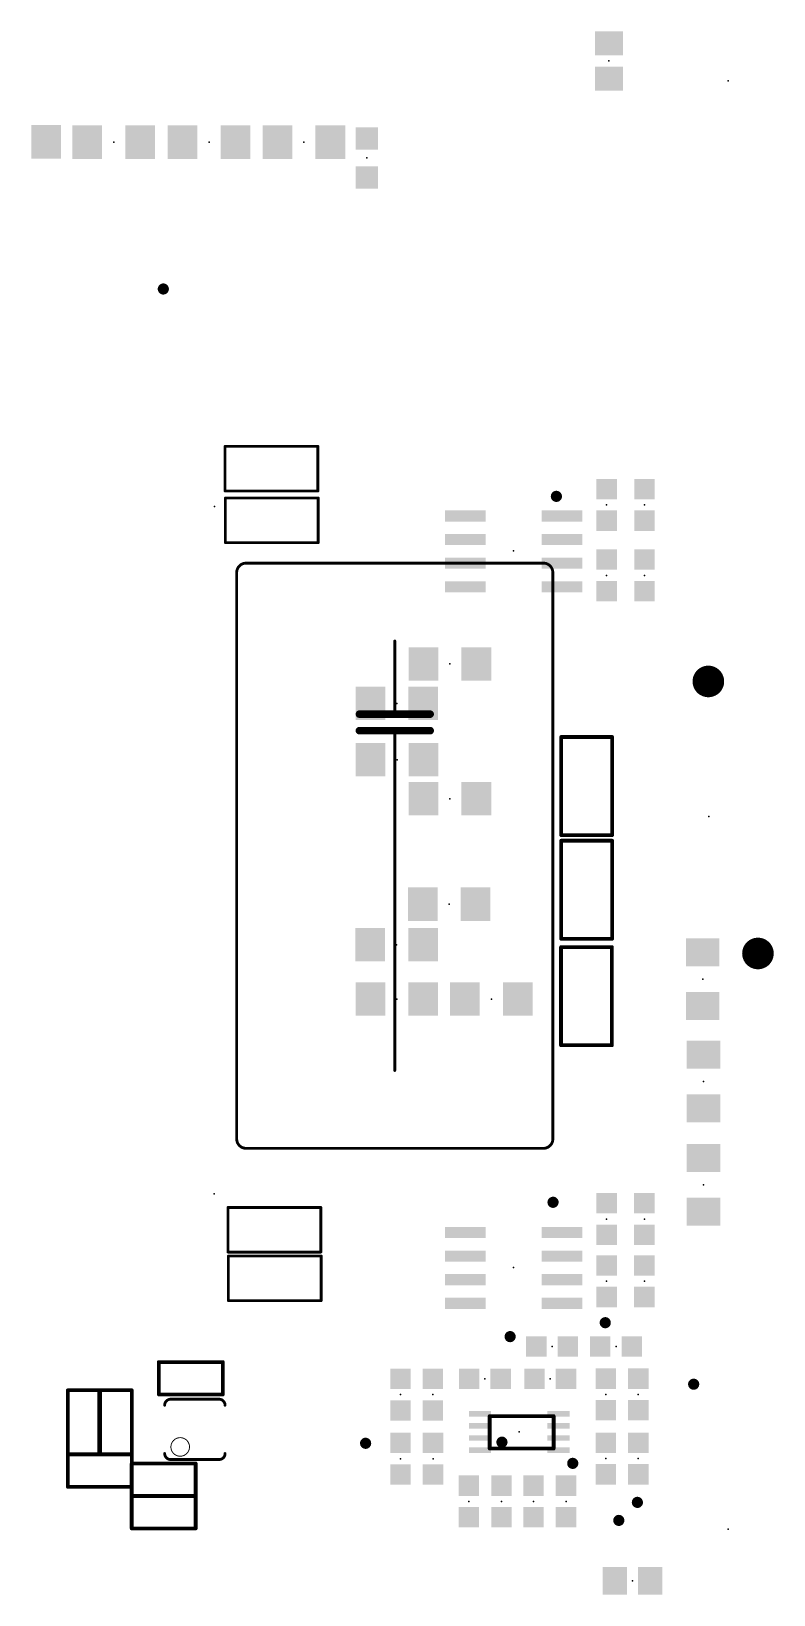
# Model space of a CAD drawing. Extents: x 0 to 94.2, y 0 to 86.8.
# Drawn here: x 54.3 to 94.2, y 1 to 85.2 of the extents above; entities that cross this region are included whole.
import ezdxf

# ---------------------------------------------------------------- set-up
doc = ezdxf.new("R2010")
doc.units = 0
for name, color, linetype in [('1', 14, 'CONTINUOUS'), ('22', 20, 'CONTINUOUS'), ('23', 53, 'CONTINUOUS')]:
    doc.layers.add(name, color=color, linetype=linetype)

# ---------------------------------------------------------------- blocks, each defined once
blk = doc.blocks.new('RECT')
blk.add_solid([(-0.5, -0.5), (0.5, -0.5), (-0.5, 0.5), (0.5, 0.5)])
blk = doc.blocks.new('PIE')
at = {"const_width": 0.5}
blk.add_lwpolyline([(0, -0.25, 1), (0, 0.25, 1), (0, -0.25)], format="xyb", dxfattribs=at)

msp = doc.modelspace()

# ---------------------------------------------------------------- linework, layer by layer
at = {"layer": '22'}
for points, const_width in [([(69.71, 62.81), (64.71, 62.81)], 0.1524), ([(64.71, 62.81), (64.71, 60.41)], 0.1524), ([(69.71, 60.41), (69.71, 62.81)], 0.1524), ([(64.71, 60.41), (69.71, 60.41)], 0.1524), ([(69.73, 60.03), (64.73, 60.03)], 0.1524), ([(64.73, 60.03), (64.73, 57.63)], 0.1524), ([(69.73, 57.63), (69.73, 60.03)], 0.1524), ([(64.73, 57.63), (69.73, 57.63)], 0.1524), ([(81.851, 56.528), (65.849, 56.528)], 0.1524), ([(65.341, 56.02), (65.341, 25.54)], 0.1524), ([(82.359, 25.54), (82.359, 56.02)], 0.1524), ([(73.85, 52.337), (73.85, 48.4)], 0.1524), ([(71.945, 48.4), (73.85, 48.4)], 0.4064), ([(73.85, 48.4), (75.755, 48.4)], 0.4064), ([(71.945, 47.511), (73.85, 47.511)], 0.4064), ([(73.85, 47.511), (75.755, 47.511)], 0.4064), ([(73.85, 47.511), (73.85, 29.223)], 0.1524), ([(85.55, 47.17), (82.81, 47.17)], 0.2032), ([(82.81, 47.17), (82.81, 41.89)], 0.2032), ([(85.55, 41.89), (85.55, 47.17)], 0.2032), ([(82.81, 41.89), (85.55, 41.89)], 0.2032), ([(85.55, 41.59), (82.81, 41.59)], 0.2032), ([(82.81, 41.59), (82.81, 36.31)], 0.2032), ([(85.55, 36.31), (85.55, 41.59)], 0.2032), ([(82.81, 36.31), (85.55, 36.31)], 0.2032), ([(85.54, 35.86), (82.8, 35.86)], 0.2032), ([(82.8, 35.86), (82.8, 30.58)], 0.2032), ([(85.54, 30.58), (85.54, 35.86)], 0.2032), ([(82.8, 30.58), (85.54, 30.58)], 0.2032), ([(65.849, 25.032), (81.851, 25.032)], 0.1524), ([(69.87, 21.85), (64.87, 21.85)], 0.1524), ([(64.87, 21.85), (64.87, 19.45)], 0.1524), ([(69.87, 19.45), (69.87, 21.85)], 0.1524), ([(64.87, 19.45), (69.87, 19.45)], 0.1524), ([(69.89, 19.24), (64.89, 19.24)], 0.1524), ([(64.89, 19.24), (64.89, 16.84)], 0.1524), ([(69.89, 16.84), (69.89, 19.24)], 0.1524), ([(64.89, 16.84), (69.89, 16.84)], 0.1524), ([(64.593, 13.533), (61.147, 13.533)], 0.2), ([(61.147, 13.533), (61.147, 11.787)], 0.2), ([(64.593, 11.787), (64.593, 13.533)], 0.2), ([(56.247, 12.013), (56.247, 8.567)], 0.2), ([(57.993, 12.013), (56.247, 12.013)], 0.2), ([(59.693, 12.013), (57.947, 12.013)], 0.2), ([(57.947, 12.013), (57.947, 8.567)], 0.2), ([(57.993, 8.567), (57.993, 12.013)], 0.2), ([(59.693, 8.567), (59.693, 12.013)], 0.2), ([(61.147, 11.787), (64.593, 11.787)], 0.2), ([(64.389, 11.534), (61.789, 11.534)], 0.1524), ([(82.403, 10.623), (78.957, 10.623)], 0.2), ([(78.957, 10.623), (78.957, 8.877)], 0.2), ([(82.403, 8.877), (82.403, 10.623)], 0.2), ([(56.247, 8.567), (57.993, 8.567)], 0.2), ([(59.693, 8.563), (56.247, 8.563)], 0.2), ([(56.247, 8.563), (56.247, 6.817)], 0.2), ([(57.947, 8.567), (59.693, 8.567)], 0.2), ([(59.693, 6.817), (59.693, 8.563)], 0.2), ([(78.957, 8.877), (82.403, 8.877)], 0.2), ([(63.133, 8.073), (59.687, 8.073)], 0.2), ([(59.687, 8.073), (59.687, 6.327)], 0.2), ([(61.789, 8.284), (64.389, 8.284)], 0.1524), ([(63.133, 6.327), (63.133, 8.073)], 0.2), ([(56.247, 6.817), (59.693, 6.817)], 0.2), ([(59.687, 6.327), (63.133, 6.327)], 0.2), ([(63.133, 6.323), (59.687, 6.323)], 0.2), ([(59.687, 6.323), (59.687, 4.577)], 0.2), ([(63.133, 4.577), (63.133, 6.323)], 0.2), ([(59.687, 4.577), (63.133, 4.577)], 0.2)]:
    msp.add_lwpolyline(points, dxfattribs=dict(at, const_width=const_width))
for points, const_width in [([(64.71, 62.8481, 1), (64.71, 62.7719)], 0.0762), ([(64.7481, 62.81, 1), (64.6719, 62.81)], 0.0762), ([(69.7481, 62.81, 1), (69.6719, 62.81)], 0.0762), ([(69.71, 62.7719, 1), (69.71, 62.8481)], 0.0762), ([(64.71, 60.4481, 1), (64.71, 60.3719)], 0.0762), ([(64.6719, 60.41, 1), (64.7481, 60.41)], 0.0762), ([(64.73, 60.0681, 1), (64.73, 59.9919)], 0.0762), ([(64.7681, 60.03, 1), (64.6919, 60.03)], 0.0762), ([(69.6719, 60.41, 1), (69.7481, 60.41)], 0.0762), ([(69.7681, 60.03, 1), (69.6919, 60.03)], 0.0762), ([(69.71, 60.3719, 1), (69.71, 60.4481)], 0.0762), ([(69.73, 59.9919, 1), (69.73, 60.0681)], 0.0762), ([(64.73, 57.6681, 1), (64.73, 57.5919)], 0.0762), ([(64.6919, 57.63, 1), (64.7681, 57.63)], 0.0762), ([(69.6919, 57.63, 1), (69.7681, 57.63)], 0.0762), ([(69.73, 57.5919, 1), (69.73, 57.6681)], 0.0762), ([(65.849, 56.528, 0.4142), (65.341, 56.02)], 0.1524), ([(65.849, 56.5661, 1), (65.849, 56.4899)], 0.0762), ([(65.849, 56.4899, 1), (65.849, 56.5661)], 0.0762), ([(82.359, 56.02, 0.4142), (81.851, 56.528)], 0.1524), ([(81.851, 56.5661, 1), (81.851, 56.4899)], 0.0762), ([(81.851, 56.4899, 1), (81.851, 56.5661)], 0.0762), ([(65.3791, 56.02, 1), (65.3029, 56.02)], 0.0762), ([(65.3029, 56.02, 1), (65.3791, 56.02)], 0.0762), ([(82.3971, 56.02, 1), (82.3209, 56.02)], 0.0762), ([(82.3209, 56.02, 1), (82.3971, 56.02)], 0.0762), ([(73.8881, 52.337, 1), (73.8119, 52.337)], 0.0762), ([(71.945, 48.5016, 1), (71.945, 48.2984)], 0.2032), ([(73.85, 48.5016, 1), (73.85, 48.2984)], 0.2032), ([(73.85, 48.2984, 1), (73.85, 48.5016)], 0.2032), ([(73.8119, 48.4, 1), (73.8881, 48.4)], 0.0762), ([(75.755, 48.2984, 1), (75.755, 48.5016)], 0.2032), ([(71.945, 47.6126, 1), (71.945, 47.4094)], 0.2032), ([(73.85, 47.6126, 1), (73.85, 47.4094)], 0.2032), ([(73.85, 47.4094, 1), (73.85, 47.6126)], 0.2032), ([(73.8881, 47.511, 1), (73.8119, 47.511)], 0.0762), ([(75.755, 47.4094, 1), (75.755, 47.6126)], 0.2032), ([(82.81, 47.2208, 1), (82.81, 47.1192)], 0.1016), ([(82.8608, 47.17, 1), (82.7592, 47.17)], 0.1016), ([(85.6008, 47.17, 1), (85.4992, 47.17)], 0.1016), ([(85.55, 47.1192, 1), (85.55, 47.2208)], 0.1016), ([(82.81, 41.9408, 1), (82.81, 41.8392)], 0.1016), ([(82.7592, 41.89, 1), (82.8608, 41.89)], 0.1016), ([(82.81, 41.6408, 1), (82.81, 41.5392)], 0.1016), ([(82.8608, 41.59, 1), (82.7592, 41.59)], 0.1016), ([(85.4992, 41.89, 1), (85.6008, 41.89)], 0.1016), ([(85.6008, 41.59, 1), (85.4992, 41.59)], 0.1016), ([(85.55, 41.8392, 1), (85.55, 41.9408)], 0.1016), ([(85.55, 41.5392, 1), (85.55, 41.6408)], 0.1016), ([(82.81, 36.3608, 1), (82.81, 36.2592)], 0.1016), ([(82.7592, 36.31, 1), (82.8608, 36.31)], 0.1016), ([(85.4992, 36.31, 1), (85.6008, 36.31)], 0.1016), ([(85.55, 36.2592, 1), (85.55, 36.3608)], 0.1016), ([(82.8, 35.9108, 1), (82.8, 35.8092)], 0.1016), ([(82.8508, 35.86, 1), (82.7492, 35.86)], 0.1016), ([(85.5908, 35.86, 1), (85.4892, 35.86)], 0.1016), ([(85.54, 35.8092, 1), (85.54, 35.9108)], 0.1016), ([(82.8, 30.6308, 1), (82.8, 30.5292)], 0.1016), ([(82.7492, 30.58, 1), (82.8508, 30.58)], 0.1016), ([(85.4892, 30.58, 1), (85.5908, 30.58)], 0.1016), ([(85.54, 30.5292, 1), (85.54, 30.6308)], 0.1016), ([(73.8119, 29.223, 1), (73.8881, 29.223)], 0.0762), ([(65.341, 25.54, 0.4142), (65.849, 25.032)], 0.1524), ([(65.3791, 25.54, 1), (65.3029, 25.54)], 0.0762), ([(65.3029, 25.54, 1), (65.3791, 25.54)], 0.0762), ([(81.851, 25.032, 0.4142), (82.359, 25.54)], 0.1524), ([(82.3971, 25.54, 1), (82.3209, 25.54)], 0.0762), ([(82.3209, 25.54, 1), (82.3971, 25.54)], 0.0762), ([(65.849, 25.0701, 1), (65.849, 24.9939)], 0.0762), ([(65.849, 24.9939, 1), (65.849, 25.0701)], 0.0762), ([(81.851, 25.0701, 1), (81.851, 24.9939)], 0.0762), ([(81.851, 24.9939, 1), (81.851, 25.0701)], 0.0762), ([(64.87, 21.8881, 1), (64.87, 21.8119)], 0.0762), ([(64.9081, 21.85, 1), (64.8319, 21.85)], 0.0762), ([(69.9081, 21.85, 1), (69.8319, 21.85)], 0.0762), ([(69.87, 21.8119, 1), (69.87, 21.8881)], 0.0762), ([(64.87, 19.4881, 1), (64.87, 19.4119)], 0.0762), ([(64.8319, 19.45, 1), (64.9081, 19.45)], 0.0762), ([(69.8319, 19.45, 1), (69.9081, 19.45)], 0.0762), ([(69.87, 19.4119, 1), (69.87, 19.4881)], 0.0762), ([(64.89, 19.2781, 1), (64.89, 19.2019)], 0.0762), ([(64.9281, 19.24, 1), (64.8519, 19.24)], 0.0762), ([(69.9281, 19.24, 1), (69.8519, 19.24)], 0.0762), ([(69.89, 19.2019, 1), (69.89, 19.2781)], 0.0762), ([(64.89, 16.8781, 1), (64.89, 16.8019)], 0.0762), ([(64.8519, 16.84, 1), (64.9281, 16.84)], 0.0762), ([(69.8519, 16.84, 1), (69.9281, 16.84)], 0.0762), ([(69.89, 16.8019, 1), (69.89, 16.8781)], 0.0762), ([(61.147, 13.583, 1), (61.147, 13.483)], 0.1), ([(61.197, 13.533, 1), (61.097, 13.533)], 0.1), ([(64.643, 13.533, 1), (64.543, 13.533)], 0.1), ([(64.593, 13.483, 1), (64.593, 13.583)], 0.1), ([(56.297, 12.013, 1), (56.197, 12.013)], 0.1), ([(56.247, 12.063, 1), (56.247, 11.963)], 0.1), ([(57.947, 12.063, 1), (57.947, 11.963)], 0.1), ([(57.997, 12.013, 1), (57.897, 12.013)], 0.1), ([(58.043, 12.013, 1), (57.943, 12.013)], 0.1), ([(57.993, 11.963, 1), (57.993, 12.063)], 0.1), ([(59.743, 12.013, 1), (59.643, 12.013)], 0.1), ([(59.693, 11.963, 1), (59.693, 12.063)], 0.1), ([(61.147, 11.837, 1), (61.147, 11.737)], 0.1), ([(61.097, 11.787, 1), (61.197, 11.787)], 0.1), ([(64.543, 11.787, 1), (64.643, 11.787)], 0.1), ([(64.593, 11.737, 1), (64.593, 11.837)], 0.1), ([(61.789, 11.534, 0.4142), (61.464, 11.209)], 0.1524), ([(61.4259, 11.209, 1), (61.5021, 11.209)], 0.0762), ([(61.789, 11.5721, 1), (61.789, 11.4959)], 0.0762), ([(61.789, 11.4959, 1), (61.789, 11.5721)], 0.0762), ([(64.714, 11.209, 0.4142), (64.389, 11.534)], 0.1524), ([(64.389, 11.5721, 1), (64.389, 11.4959)], 0.0762), ([(64.389, 11.4959, 1), (64.389, 11.5721)], 0.0762), ([(64.6759, 11.209, 1), (64.7521, 11.209)], 0.0762), ([(78.957, 10.673, 1), (78.957, 10.573)], 0.1), ([(79.007, 10.623, 1), (78.907, 10.623)], 0.1), ([(82.453, 10.623, 1), (82.353, 10.623)], 0.1), ([(82.403, 10.573, 1), (82.403, 10.673)], 0.1), ([(62.2994, 8.4644, 1), (62.2994, 9.4644, 1), (62.2994, 8.4644)], 0.0508), ([(56.247, 8.617, 1), (56.247, 8.517)], 0.1), ([(56.247, 8.613, 1), (56.247, 8.513)], 0.1), ([(56.297, 8.563, 1), (56.197, 8.563)], 0.1), ([(56.197, 8.567, 1), (56.297, 8.567)], 0.1), ([(57.947, 8.617, 1), (57.947, 8.517)], 0.1), ([(57.897, 8.567, 1), (57.997, 8.567)], 0.1), ([(57.943, 8.567, 1), (58.043, 8.567)], 0.1), ([(57.993, 8.517, 1), (57.993, 8.617)], 0.1), ([(59.743, 8.563, 1), (59.643, 8.563)], 0.1), ([(59.643, 8.567, 1), (59.743, 8.567)], 0.1), ([(59.693, 8.517, 1), (59.693, 8.617)], 0.1), ([(59.693, 8.513, 1), (59.693, 8.613)], 0.1), ([(61.464, 8.609, 0.4142), (61.789, 8.284)], 0.1524), ([(61.5021, 8.609, 1), (61.4259, 8.609)], 0.0762), ([(64.389, 8.284, 0.4142), (64.714, 8.609)], 0.1524), ([(64.7521, 8.609, 1), (64.6759, 8.609)], 0.0762), ([(78.957, 8.927, 1), (78.957, 8.827)], 0.1), ([(78.907, 8.877, 1), (79.007, 8.877)], 0.1), ([(82.353, 8.877, 1), (82.453, 8.877)], 0.1), ([(82.403, 8.827, 1), (82.403, 8.927)], 0.1), ([(59.687, 8.123, 1), (59.687, 8.023)], 0.1), ([(59.737, 8.073, 1), (59.637, 8.073)], 0.1), ([(61.789, 8.3221, 1), (61.789, 8.2459)], 0.0762), ([(61.789, 8.2459, 1), (61.789, 8.3221)], 0.0762), ([(63.183, 8.073, 1), (63.083, 8.073)], 0.1), ([(63.133, 8.023, 1), (63.133, 8.123)], 0.1), ([(64.389, 8.3221, 1), (64.389, 8.2459)], 0.0762), ([(64.389, 8.2459, 1), (64.389, 8.3221)], 0.0762), ([(56.247, 6.867, 1), (56.247, 6.767)], 0.1), ([(56.197, 6.817, 1), (56.297, 6.817)], 0.1), ([(59.643, 6.817, 1), (59.743, 6.817)], 0.1), ([(59.693, 6.767, 1), (59.693, 6.867)], 0.1), ([(59.687, 6.377, 1), (59.687, 6.277)], 0.1), ([(59.687, 6.373, 1), (59.687, 6.273)], 0.1), ([(59.737, 6.323, 1), (59.637, 6.323)], 0.1), ([(59.637, 6.327, 1), (59.737, 6.327)], 0.1), ([(63.183, 6.323, 1), (63.083, 6.323)], 0.1), ([(63.083, 6.327, 1), (63.183, 6.327)], 0.1), ([(63.133, 6.277, 1), (63.133, 6.377)], 0.1), ([(63.133, 6.273, 1), (63.133, 6.373)], 0.1), ([(59.687, 4.627, 1), (59.687, 4.527)], 0.1), ([(59.637, 4.577, 1), (59.737, 4.577)], 0.1), ([(63.083, 4.577, 1), (63.183, 4.577)], 0.1), ([(63.133, 4.527, 1), (63.133, 4.627)], 0.1)]:
    msp.add_lwpolyline(points, format="xyb", dxfattribs=dict(at, const_width=const_width))
at = {"layer": '23'}
for p in [(85.38, 83.55), (91.79, 82.48), (58.72, 79.185), (63.85, 79.18), (68.96, 79.18), (72.34, 78.33), (61.39, 71.28), (82.55, 60.12), (64.14, 59.57), (85.255, 59.66), (87.295, 59.66), (80.25, 57.18), (85.255, 55.87), (87.295, 55.87), (76.82, 51.1), (90.73, 50.16), (73.96, 48.98), (73.97, 45.95), (76.82, 43.85), (90.75, 42.89), (76.78, 38.17), (73.95, 35.99), (93.4, 35.52), (90.43, 34.14), (73.96, 33.07), (79.05, 33.07), (90.47, 28.63), (90.47, 23.07), (64.12, 22.58), (82.37, 22.13), (85.255, 21.23), (87.285, 21.23), (80.25, 18.62), (85.255, 17.88), (87.285, 17.88), (85.18, 15.65), (80.06, 14.9), (82.32, 14.37), (85.76, 14.37), (78.7, 12.63), (82.22, 12.63), (74.16, 11.78), (75.9, 11.78), (85.21, 11.79), (86.96, 11.79), (89.94, 12.34), (80.55, 9.77), (72.28, 9.16), (79.62, 9.22), (74.16, 8.33), (75.91, 8.33), (83.43, 8.08), (85.21, 8.34), (86.96, 8.34), (77.84, 6.03), (79.59, 6.03), (81.32, 6.03), (83.07, 6.03), (86.91, 5.98), (85.91, 5.01), (91.79, 4.54), (86.65, 1.76)]:
    msp.add_point(p, dxfattribs=at)

# ---------------------------------------------------------------- block references
at = {"layer": '1'}
for p, xscale, yscale, rotation in [((85.38, 84.5), 1.3, 1.5, 270), ((85.38, 82.6), 1.3, 1.5, 270), ((55.082, 79.2), 1.6, 1.803, 180), ((57.298, 79.185), 1.6, 1.803, 180), ((60.142, 79.185), 1.6, 1.803, 180), ((62.428, 79.18), 1.6, 1.803, 180), ((65.272, 79.18), 1.6, 1.803, 180), ((67.538, 79.18), 1.6, 1.803, 180), ((70.382, 79.18), 1.6, 1.803, 180), ((72.34, 79.38), 1.2, 1.2, 180), ((72.34, 77.28), 1.2, 1.2, 180), ((85.255, 60.51), 1.1, 1.1, 90), ((87.295, 60.51), 1.1, 1.1, 90), ((77.65, 59.065), 0.6, 2.2, 270), ((82.85, 59.065), 0.6, 2.2, 270), ((85.255, 58.81), 1.1, 1.1, 90), ((87.295, 58.81), 1.1, 1.1, 90), ((77.65, 57.795), 0.6, 2.2, 270), ((82.85, 57.795), 0.6, 2.2, 270), ((85.255, 56.72), 1.1, 1.1, 270), ((87.295, 56.72), 1.1, 1.1, 270), ((77.65, 56.525), 0.6, 2.2, 270), ((82.85, 56.525), 0.6, 2.2, 270), ((77.65, 55.255), 0.6, 2.2, 270), ((82.85, 55.255), 0.6, 2.2, 270), ((85.255, 55.02), 1.1, 1.1, 270), ((87.295, 55.02), 1.1, 1.1, 270), ((72.538, 48.98), 1.6, 1.803, 180), ((75.382, 48.98), 1.6, 1.803, 180), ((75.398, 43.85), 1.6, 1.803, 180), ((78.242, 43.85), 1.6, 1.803, 180), ((90.43, 35.587), 1.5, 1.8, 270), ((72.538, 33.07), 1.6, 1.803, 180), ((75.382, 33.07), 1.6, 1.803, 180), ((77.628, 33.07), 1.6, 1.803, 180), ((80.472, 33.07), 1.6, 1.803, 180), ((90.43, 32.693), 1.5, 1.8, 270), ((90.47, 30.077), 1.5, 1.8, 270), ((90.47, 27.183), 1.5, 1.8, 270), ((90.47, 24.517), 1.5, 1.8, 270), ((85.255, 22.08), 1.1, 1.1, 90), ((87.285, 22.08), 1.1, 1.1, 90), ((90.47, 21.623), 1.5, 1.8, 270), ((77.65, 20.505), 0.6, 2.2, 270), ((82.85, 20.505), 0.6, 2.2, 270), ((85.255, 20.38), 1.1, 1.1, 90), ((87.285, 20.38), 1.1, 1.1, 90), ((77.65, 19.235), 0.6, 2.2, 270), ((82.85, 19.235), 0.6, 2.2, 270), ((85.255, 18.73), 1.1, 1.1, 270), ((87.285, 18.73), 1.1, 1.1, 270), ((77.65, 17.965), 0.6, 2.2, 270), ((82.85, 17.965), 0.6, 2.2, 270), ((77.65, 16.695), 0.6, 2.2, 270), ((82.85, 16.695), 0.6, 2.2, 270), ((85.255, 17.03), 1.1, 1.1, 270), ((87.285, 17.03), 1.1, 1.1, 270), ((81.47, 14.37), 1.1, 1.1, 180), ((83.17, 14.37), 1.1, 1.1, 180), ((84.91, 14.37), 1.1, 1.1, 180), ((86.61, 14.37), 1.1, 1.1, 180), ((74.16, 12.63), 1.1, 1.1, 90), ((75.9, 12.63), 1.1, 1.1, 90), ((85.21, 12.64), 1.1, 1.1, 90), ((86.96, 12.64), 1.1, 1.1, 90), ((74.16, 10.93), 1.1, 1.1, 90), ((75.9, 10.93), 1.1, 1.1, 90), ((85.21, 10.94), 1.1, 1.1, 90), ((86.96, 10.94), 1.1, 1.1, 90), ((78.437, 10.746), 0.3, 1.2, 270), ((78.437, 10.096), 0.3, 1.2, 270), ((82.662, 10.746), 0.3, 1.2, 270), ((82.662, 10.096), 0.3, 1.2, 270), ((74.16, 9.18), 1.1, 1.1, 270), ((75.91, 9.18), 1.1, 1.1, 90), ((78.437, 9.446), 0.3, 1.2, 270), ((82.662, 9.446), 0.3, 1.2, 270), ((85.21, 9.19), 1.1, 1.1, 90), ((86.96, 9.19), 1.1, 1.1, 270), ((78.437, 8.796), 0.3, 1.2, 270), ((82.662, 8.796), 0.3, 1.2, 270), ((74.16, 7.48), 1.1, 1.1, 270), ((75.91, 7.48), 1.1, 1.1, 90), ((85.21, 7.49), 1.1, 1.1, 90), ((86.96, 7.49), 1.1, 1.1, 270), ((77.84, 6.88), 1.1, 1.1, 270), ((79.59, 6.88), 1.1, 1.1, 270), ((81.32, 6.88), 1.1, 1.1, 270), ((83.07, 6.88), 1.1, 1.1, 270), ((77.84, 5.18), 1.1, 1.1, 270), ((79.59, 5.18), 1.1, 1.1, 270), ((81.32, 5.18), 1.1, 1.1, 270), ((83.07, 5.18), 1.1, 1.1, 270)]:
    msp.add_blockref('RECT', p, dxfattribs=dict(at, xscale=xscale, yscale=yscale, rotation=rotation))
for name, p, xscale, yscale in [('PIE', (61.39, 71.28), 0.6, 0.6), ('PIE', (82.55, 60.12), 0.6, 0.6), ('RECT', (75.398, 51.1), 1.6, 1.803), ('RECT', (78.242, 51.1), 1.6, 1.803), ('PIE', (90.73, 50.16), 1.7, 1.7), ('RECT', (72.548, 45.95), 1.6, 1.803), ('RECT', (75.392, 45.95), 1.6, 1.803), ('RECT', (75.358, 38.17), 1.6, 1.803), ('RECT', (78.202, 38.17), 1.6, 1.803), ('RECT', (72.528, 35.99), 1.6, 1.803), ('RECT', (75.372, 35.99), 1.6, 1.803), ('PIE', (93.4, 35.52), 1.7, 1.7), ('PIE', (82.37, 22.13), 0.6, 0.6), ('PIE', (80.06, 14.9), 0.6, 0.6), ('PIE', (85.18, 15.65), 0.6, 0.6), ('RECT', (77.85, 12.63), 1.1, 1.1), ('RECT', (79.55, 12.63), 1.1, 1.1), ('RECT', (81.37, 12.63), 1.1, 1.1), ('RECT', (83.07, 12.63), 1.1, 1.1), ('PIE', (89.94, 12.34), 0.6, 0.6), ('PIE', (72.28, 9.16), 0.6, 0.6), ('PIE', (79.62, 9.22), 0.6, 0.6), ('PIE', (83.43, 8.08), 0.6, 0.6), ('PIE', (86.91, 5.98), 0.6, 0.6), ('PIE', (85.91, 5.01), 0.6, 0.6), ('RECT', (85.7, 1.76), 1.3, 1.5), ('RECT', (87.6, 1.76), 1.3, 1.5)]:
    msp.add_blockref(name, p, dxfattribs=dict(at, xscale=xscale, yscale=yscale))

doc.saveas('drawing.dxf')
